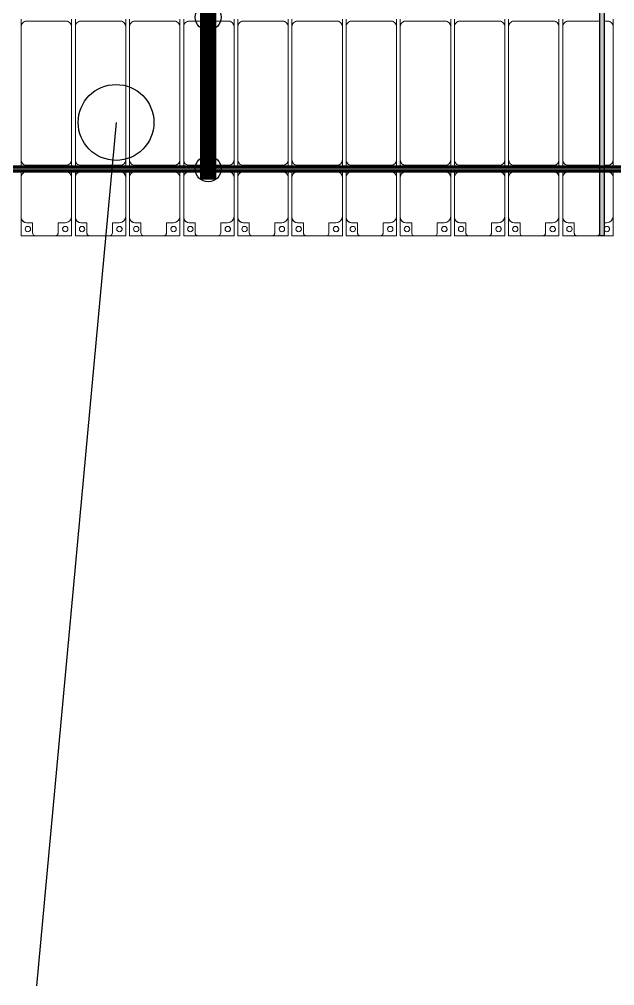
# Model space of a CAD drawing. Header units: millimetres. Extents: x -291190 to 146725, y 19759 to 185158.
# Drawn here: x 29077 to 34574, y 76874 to 85792 of the extents above; entities that cross this region are included whole.
import ezdxf

# ---------------------------------------------------------------- set-up
doc = ezdxf.new("R2010")
doc.units = ezdxf.units.MM
doc.layers.add('A-GENM', color=13, linetype='Continuous', lineweight=9)
doc.layers.add('S-BEAM', color=12, linetype='Continuous', lineweight=9)
for name, color, linetype in [('GC-BICH NEO', 6, 'Continuous'), ('GC-DAY NEO', 5, 'Continuous'), ('GC-HOP 40x60 GIA CUONG', 1, 'Continuous')]:
    doc.layers.add(name, color=color, linetype=linetype)

# ---------------------------------------------------------------- blocks, each defined once
blk = doc.blocks.new('Dải phao đi lại kèm đỡ invester - DẢI PHAO ĐI LẠI-65799-KHUNG KẾT CẤU BÈ PIN 4')
at = {"layer": 'A-GENM', "color": 7}
for p, q in [((30258.4, 1312.2), (30341.4, 1312.2)), ((30258.4, 1129.7), (30258.4, 1312.2)), ((30258.4, 1312.2), (30258.4, 1129.7)), ((30341.4, 1312.2), (30258.4, 1312.2)), ((30381.4, 1312.2), (30411.8, 1312.2)), ((30411.8, 1312.2), (30381.4, 1312.2)), ((30381.8, 1282.2), (30381.8, 1189.7)), ((30588.2, 1312.2), (30411.8, 1312.2)), ((30588.2, 1312.2), (30723.4, 1312.2)), ((30723.4, 1312.2), (30588.2, 1312.2)), ((30618.2, 1189.7), (30618.2, 1282.2)), ((30723.4, 1312.2), (30723.4, 1139.7)), ((30723.4, 1139.7), (30723.4, 1312.2)), ((30758.4, 1312.2), (30911.8, 1312.2)), ((30758.4, 1129.7), (30758.4, 1312.2)), ((30758.4, 1312.2), (30758.4, 1129.7)), ((30911.8, 1312.2), (30758.4, 1312.2)), ((30881.8, 1282.2), (30881.8, 1189.7)), ((31088.2, 1312.2), (30911.8, 1312.2)), ((31088.2, 1312.2), (31223.4, 1312.2)), ((31223.4, 1312.2), (31088.2, 1312.2)), ((31118.2, 1189.7), (31118.2, 1282.2)), ((31223.4, 1312.2), (31223.4, 1139.7)), ((31223.4, 1139.7), (31223.4, 1312.2)), ((31258.4, 1312.2), (31411.8, 1312.2)), ((31258.4, 1129.7), (31258.4, 1312.2)), ((31258.4, 1312.2), (31258.4, 1129.7)), ((31411.8, 1312.2), (31258.4, 1312.2)), ((31381.8, 1282.2), (31381.8, 1189.7)), ((31588.2, 1312.2), (31411.8, 1312.2)), ((31588.2, 1312.2), (31723.4, 1312.2)), ((31723.4, 1312.2), (31588.2, 1312.2)), ((31618.2, 1189.7), (31618.2, 1282.2)), ((31723.4, 1312.2), (31723.4, 1139.7)), ((31723.4, 1139.7), (31723.4, 1312.2)), ((31758.4, 1312.2), (31911.8, 1312.2)), ((31758.4, 1129.7), (31758.4, 1312.2)), ((31758.4, 1312.2), (31758.4, 1129.7)), ((31911.8, 1312.2), (31758.4, 1312.2)), ((31881.8, 1282.2), (31881.8, 1189.7)), ((32088.2, 1312.2), (31911.8, 1312.2)), ((32088.2, 1312.2), (32223.4, 1312.2)), ((32223.4, 1312.2), (32088.2, 1312.2)), ((32118.2, 1189.7), (32118.2, 1282.2)), ((32223.4, 1312.2), (32223.4, 1139.7)), ((32223.4, 1139.7), (32223.4, 1312.2)), ((32258.4, 1312.2), (32411.8, 1312.2)), ((32258.4, 1129.7), (32258.4, 1312.2)), ((32258.4, 1312.2), (32258.4, 1129.7)), ((32411.8, 1312.2), (32258.4, 1312.2)), ((32381.8, 1282.2), (32381.8, 1189.7)), ((32588.2, 1312.2), (32411.8, 1312.2)), ((32588.2, 1312.2), (32723.4, 1312.2)), ((32723.4, 1312.2), (32588.2, 1312.2)), ((32618.2, 1189.7), (32618.2, 1282.2)), ((32723.4, 1312.2), (32723.4, 1139.7)), ((32723.4, 1139.7), (32723.4, 1312.2)), ((32758.4, 1312.2), (32911.8, 1312.2)), ((32758.4, 1129.7), (32758.4, 1312.2)), ((32758.4, 1312.2), (32758.4, 1129.7)), ((32911.8, 1312.2), (32758.4, 1312.2)), ((32881.8, 1282.2), (32881.8, 1189.7)), ((33088.2, 1312.2), (32911.8, 1312.2)), ((33088.2, 1312.2), (33223.4, 1312.2)), ((33223.4, 1312.2), (33088.2, 1312.2)), ((33118.2, 1189.7), (33118.2, 1282.2)), ((33223.4, 1312.2), (33223.4, 1139.7)), ((33223.4, 1139.7), (33223.4, 1312.2)), ((33258.4, 1312.2), (33411.8, 1312.2)), ((33258.4, 1129.7), (33258.4, 1312.2)), ((33258.4, 1312.2), (33258.4, 1129.7)), ((33411.8, 1312.2), (33258.4, 1312.2)), ((33381.8, 1282.2), (33381.8, 1189.7)), ((33588.2, 1312.2), (33411.8, 1312.2)), ((33588.2, 1312.2), (33723.4, 1312.2)), ((33723.4, 1312.2), (33588.2, 1312.2)), ((33618.2, 1189.7), (33618.2, 1282.2)), ((33723.4, 1312.2), (33723.4, 1139.7)), ((33723.4, 1139.7), (33723.4, 1312.2)), ((33758.4, 1312.2), (33911.8, 1312.2)), ((33758.4, 1129.7), (33758.4, 1312.2)), ((33758.4, 1312.2), (33758.4, 1129.7)), ((33911.8, 1312.2), (33758.4, 1312.2)), ((33881.8, 1282.2), (33881.8, 1189.7)), ((34088.2, 1312.2), (33911.8, 1312.2)), ((34088.2, 1312.2), (34223.4, 1312.2)), ((34223.4, 1312.2), (34088.2, 1312.2)), ((34118.2, 1189.7), (34118.2, 1282.2)), ((34223.4, 1312.2), (34223.4, 1139.7)), ((34223.4, 1139.7), (34223.4, 1312.2)), ((34258.4, 1312.2), (34411.8, 1312.2)), ((34258.4, 1129.7), (34258.4, 1312.2)), ((34258.4, 1312.2), (34258.4, 1129.7)), ((34411.8, 1312.2), (34258.4, 1312.2)), ((34381.8, 1282.2), (34381.8, 1189.7)), ((34588.2, 1312.2), (34411.8, 1312.2)), ((34588.2, 1312.2), (34723.4, 1312.2)), ((34723.4, 1312.2), (34588.2, 1312.2)), ((34618.2, 1189.7), (34618.2, 1282.2)), ((34723.4, 1312.2), (34723.4, 1139.7)), ((34723.4, 1139.7), (34723.4, 1312.2)), ((34758.4, 1312.2), (34911.8, 1312.2)), ((34758.4, 1129.7), (34758.4, 1312.2)), ((34758.4, 1312.2), (34758.4, 1129.7)), ((34911.8, 1312.2), (34763.4, 1312.2)), ((34881.8, 1282.2), (34881.8, 1189.7)), ((35088.2, 1312.2), (34911.8, 1312.2)), ((35088.2, 1312.2), (35223.4, 1312.2)), ((35223.4, 1312.2), (35088.2, 1312.2)), ((35118.2, 1189.7), (35118.2, 1282.2)), ((35223.4, 1312.2), (35223.4, 1139.7)), ((35223.4, 1139.7), (35223.4, 1312.2)), ((35258.4, 1312.2), (35411.8, 1312.2)), ((35258.4, 1129.7), (35258.4, 1312.2)), ((35258.4, 1312.2), (35258.4, 1129.7)), ((35411.8, 1312.2), (35258.4, 1312.2)), ((35381.8, 1282.2), (35381.8, 1189.7)), ((35588.2, 1312.2), (35411.8, 1312.2)), ((35588.2, 1312.2), (35723.4, 1312.2)), ((35723.4, 1312.2), (35588.2, 1312.2)), ((35618.2, 1189.7), (35618.2, 1282.2)), ((35723.4, 1312.2), (35723.4, 1139.7)), ((35723.4, 1139.7), (35723.4, 1312.2)), ((30341.4, 1189.7), (30318.4, 1189.7)), ((30673.4, 1189.7), (30618.2, 1189.7)), ((30881.8, 1189.7), (30818.4, 1189.7)), ((31173.4, 1189.7), (31118.2, 1189.7)), ((31381.8, 1189.7), (31318.4, 1189.7)), ((31673.4, 1189.7), (31618.2, 1189.7)), ((31881.8, 1189.7), (31818.4, 1189.7)), ((32173.4, 1189.7), (32118.2, 1189.7)), ((32381.8, 1189.7), (32318.4, 1189.7)), ((32673.4, 1189.7), (32618.2, 1189.7)), ((32881.8, 1189.7), (32818.4, 1189.7)), ((33173.4, 1189.7), (33118.2, 1189.7)), ((33381.8, 1189.7), (33318.4, 1189.7)), ((33673.4, 1189.7), (33618.2, 1189.7)), ((33881.8, 1189.7), (33818.4, 1189.7)), ((34173.4, 1189.7), (34118.2, 1189.7)), ((34381.8, 1189.7), (34318.4, 1189.7)), ((34673.4, 1189.7), (34618.2, 1189.7)), ((34881.8, 1189.7), (34818.4, 1189.7)), ((35173.4, 1189.7), (35118.2, 1189.7)), ((35381.8, 1189.7), (35318.4, 1189.7)), ((35673.4, 1189.7), (35618.2, 1189.7)), ((30258.4, 1129.7), (30258.4, 769.7)), ((30723.4, 769.7), (30723.4, 1139.7)), ((30758.4, 1129.7), (30758.4, 769.7)), ((31223.4, 769.7), (31223.4, 1139.7)), ((31258.4, 1129.7), (31258.4, 769.7)), ((31723.4, 769.7), (31723.4, 1139.7)), ((31758.4, 1129.7), (31758.4, 769.7)), ((32223.4, 769.7), (32223.4, 1139.7)), ((32258.4, 1129.7), (32258.4, 769.7)), ((32723.4, 769.7), (32723.4, 1139.7)), ((32758.4, 1129.7), (32758.4, 769.7)), ((33223.4, 769.7), (33223.4, 1139.7)), ((33258.4, 1129.7), (33258.4, 769.7)), ((33723.4, 769.7), (33723.4, 1139.7)), ((33758.4, 1129.7), (33758.4, 769.7)), ((34223.4, 769.7), (34223.4, 1139.7)), ((34258.4, 1129.7), (34258.4, 769.7)), ((34723.4, 769.7), (34723.4, 1139.7)), ((34758.4, 1129.7), (34758.4, 769.7)), ((35223.4, 769.7), (35223.4, 1139.7)), ((35258.4, 1129.7), (35258.4, 769.7)), ((35723.4, 769.7), (35723.4, 1139.7)), ((30258.4, 712.9), (30258.4, 769.7)), ((30258.4, 712.9), (30258.4, 769.7)), ((30308.4, 719.7), (30341.4, 719.7)), ((30381.4, 719.7), (30673.4, 719.7)), ((30723.4, 769.7), (30723.4, 712.9)), ((30723.4, 769.7), (30723.4, 712.9)), ((30758.4, 712.9), (30758.4, 769.7)), ((30758.4, 712.9), (30758.4, 769.7)), ((30808.4, 719.7), (31173.4, 719.7)), ((31223.4, 769.7), (31223.4, 712.9)), ((31223.4, 769.7), (31223.4, 712.9)), ((31258.4, 712.9), (31258.4, 769.7)), ((31258.4, 712.9), (31258.4, 769.7)), ((31308.4, 719.7), (31673.4, 719.7)), ((31723.4, 769.7), (31723.4, 712.9)), ((31723.4, 769.7), (31723.4, 712.9)), ((31758.4, 712.9), (31758.4, 769.7)), ((31758.4, 712.9), (31758.4, 769.7)), ((31808.4, 719.7), (32173.4, 719.7)), ((32223.4, 769.7), (32223.4, 712.9)), ((32223.4, 769.7), (32223.4, 712.9)), ((32258.4, 712.9), (32258.4, 769.7)), ((32258.4, 712.9), (32258.4, 769.7)), ((32308.4, 719.7), (32673.4, 719.7)), ((32723.4, 769.7), (32723.4, 712.9)), ((32723.4, 769.7), (32723.4, 712.9)), ((32758.4, 712.9), (32758.4, 769.7)), ((32758.4, 712.9), (32758.4, 769.7)), ((32808.4, 719.7), (33173.4, 719.7)), ((33223.4, 769.7), (33223.4, 712.9)), ((33223.4, 769.7), (33223.4, 712.9)), ((33258.4, 712.9), (33258.4, 769.7)), ((33258.4, 712.9), (33258.4, 769.7)), ((33308.4, 719.7), (33673.4, 719.7)), ((33723.4, 769.7), (33723.4, 712.9)), ((33723.4, 769.7), (33723.4, 712.9)), ((33758.4, 712.9), (33758.4, 769.7)), ((33758.4, 712.9), (33758.4, 769.7)), ((33808.4, 719.7), (34173.4, 719.7)), ((34223.4, 769.7), (34223.4, 712.9)), ((34223.4, 769.7), (34223.4, 712.9)), ((34258.4, 712.9), (34258.4, 769.7)), ((34258.4, 712.9), (34258.4, 769.7)), ((34308.4, 719.7), (34673.4, 719.7)), ((34723.4, 769.7), (34723.4, 712.9)), ((34723.4, 769.7), (34723.4, 712.9)), ((34758.4, 712.9), (34758.4, 769.7)), ((34758.4, 712.9), (34758.4, 769.7)), ((34808.4, 719.7), (35173.4, 719.7)), ((35223.4, 769.7), (35223.4, 712.9)), ((35223.4, 769.7), (35223.4, 712.9)), ((35258.4, 712.9), (35258.4, 769.7)), ((35258.4, 712.9), (35258.4, 769.7)), ((35308.4, 719.7), (35673.4, 719.7)), ((35723.4, 769.7), (35723.4, 712.9)), ((35723.4, 769.7), (35723.4, 712.9)), ((30258.4, 610.3), (30258.4, 672.9)), ((30258.4, 610.3), (30258.4, 672.9)), ((30341.4, 660.3), (30308.4, 660.3)), ((30673.4, 660.3), (30381.4, 660.3)), ((30723.4, 672.9), (30723.4, 610.3)), ((30723.4, 672.9), (30723.4, 610.3)), ((30758.4, 610.3), (30758.4, 672.9)), ((30758.4, 610.3), (30758.4, 672.9)), ((31173.4, 660.3), (30808.4, 660.3)), ((31223.4, 672.9), (31223.4, 610.3)), ((31223.4, 672.9), (31223.4, 610.3)), ((31258.4, 610.3), (31258.4, 672.9)), ((31258.4, 610.3), (31258.4, 672.9)), ((31673.4, 660.3), (31308.4, 660.3)), ((31723.4, 672.9), (31723.4, 610.3)), ((31723.4, 672.9), (31723.4, 610.3)), ((31758.4, 610.3), (31758.4, 672.9)), ((31758.4, 610.3), (31758.4, 672.9)), ((32173.4, 660.3), (31808.4, 660.3)), ((32223.4, 672.9), (32223.4, 610.3)), ((32223.4, 672.9), (32223.4, 610.3)), ((32258.4, 610.3), (32258.4, 672.9)), ((32258.4, 610.3), (32258.4, 672.9)), ((32673.4, 660.3), (32308.4, 660.3)), ((32723.4, 672.9), (32723.4, 610.3)), ((32723.4, 672.9), (32723.4, 610.3)), ((32758.4, 610.3), (32758.4, 672.9)), ((32758.4, 610.3), (32758.4, 672.9)), ((33173.4, 660.3), (32808.4, 660.3)), ((33223.4, 672.9), (33223.4, 610.3)), ((33223.4, 672.9), (33223.4, 610.3)), ((33258.4, 610.3), (33258.4, 672.9)), ((33258.4, 610.3), (33258.4, 672.9)), ((33673.4, 660.3), (33308.4, 660.3)), ((33723.4, 672.9), (33723.4, 610.3)), ((33723.4, 672.9), (33723.4, 610.3)), ((33758.4, 610.3), (33758.4, 672.9)), ((33758.4, 610.3), (33758.4, 672.9)), ((34173.4, 660.3), (33808.4, 660.3)), ((34223.4, 672.9), (34223.4, 610.3)), ((34223.4, 672.9), (34223.4, 610.3)), ((34258.4, 610.3), (34258.4, 672.9)), ((34258.4, 610.3), (34258.4, 672.9)), ((34673.4, 660.3), (34308.4, 660.3)), ((34723.4, 672.9), (34723.4, 610.3)), ((34723.4, 672.9), (34723.4, 610.3)), ((34758.4, 610.3), (34758.4, 672.9)), ((34758.4, 610.3), (34758.4, 672.9)), ((35173.4, 660.3), (34808.4, 660.3)), ((35223.4, 672.9), (35223.4, 610.3)), ((35223.4, 672.9), (35223.4, 610.3)), ((35258.4, 610.3), (35258.4, 672.9)), ((35258.4, 610.3), (35258.4, 672.9)), ((35673.4, 660.3), (35308.4, 660.3)), ((35723.4, 672.9), (35723.4, 610.3)), ((35723.4, 672.9), (35723.4, 610.3)), ((30258.4, 610.3), (30258.4, -620.3)), ((30723.4, -620.3), (30723.4, 610.3)), ((30758.4, 610.3), (30758.4, -620.3)), ((31223.4, -620.3), (31223.4, 610.3)), ((31258.4, 610.3), (31258.4, -620.3)), ((31723.4, -620.3), (31723.4, 610.3)), ((31758.4, 610.3), (31758.4, -620.3)), ((32223.4, -620.3), (32223.4, 610.3)), ((32258.4, 610.3), (32258.4, -620.3)), ((32723.4, -620.3), (32723.4, 610.3)), ((32758.4, 610.3), (32758.4, -620.3)), ((33223.4, -620.3), (33223.4, 610.3)), ((33258.4, 610.3), (33258.4, -620.3)), ((33723.4, -620.3), (33723.4, 610.3)), ((33758.4, 610.3), (33758.4, -620.3)), ((34223.4, -620.3), (34223.4, 610.3)), ((34258.4, 610.3), (34258.4, -620.3)), ((34723.4, -620.3), (34723.4, 610.3)), ((34758.4, 610.3), (34758.4, -620.3)), ((35223.4, -620.3), (35223.4, 610.3)), ((35258.4, 610.3), (35258.4, -620.3)), ((35723.4, -620.3), (35723.4, 610.3)), ((30258.4, -687.1), (30258.4, -620.3)), ((30258.4, -687.1), (30258.4, -620.3)), ((30723.4, -620.3), (30723.4, -687.1)), ((30723.4, -620.3), (30723.4, -687.1)), ((30758.4, -687.1), (30758.4, -620.3)), ((30758.4, -687.1), (30758.4, -620.3)), ((31223.4, -620.3), (31223.4, -687.1)), ((31223.4, -620.3), (31223.4, -687.1)), ((31258.4, -687.1), (31258.4, -620.3)), ((31258.4, -687.1), (31258.4, -620.3)), ((31723.4, -620.3), (31723.4, -687.1)), ((31723.4, -620.3), (31723.4, -687.1)), ((31758.4, -687.1), (31758.4, -620.3)), ((31758.4, -687.1), (31758.4, -620.3)), ((32223.4, -620.3), (32223.4, -687.1)), ((32223.4, -620.3), (32223.4, -687.1)), ((32258.4, -687.1), (32258.4, -620.3)), ((32258.4, -687.1), (32258.4, -620.3)), ((32723.4, -620.3), (32723.4, -687.1)), ((32723.4, -620.3), (32723.4, -687.1)), ((32758.4, -687.1), (32758.4, -620.3)), ((32758.4, -687.1), (32758.4, -620.3)), ((33223.4, -620.3), (33223.4, -687.1)), ((33223.4, -620.3), (33223.4, -687.1)), ((33258.4, -687.1), (33258.4, -620.3)), ((33258.4, -687.1), (33258.4, -620.3)), ((33723.4, -620.3), (33723.4, -687.1)), ((33723.4, -620.3), (33723.4, -687.1)), ((33758.4, -687.1), (33758.4, -620.3)), ((33758.4, -687.1), (33758.4, -620.3)), ((34223.4, -620.3), (34223.4, -687.1)), ((34223.4, -620.3), (34223.4, -687.1)), ((34258.4, -687.1), (34258.4, -620.3)), ((34258.4, -687.1), (34258.4, -620.3)), ((34723.4, -620.3), (34723.4, -687.1)), ((34723.4, -620.3), (34723.4, -687.1)), ((34758.4, -687.1), (34758.4, -620.3)), ((34758.4, -687.1), (34758.4, -620.3)), ((35223.4, -620.3), (35223.4, -687.1)), ((35223.4, -620.3), (35223.4, -687.1)), ((35258.4, -687.1), (35258.4, -620.3)), ((35258.4, -687.1), (35258.4, -620.3)), ((35723.4, -620.3), (35723.4, -687.1)), ((35723.4, -620.3), (35723.4, -687.1)), ((30308.4, -670.3), (30341.4, -670.3)), ((30381.4, -670.3), (30673.4, -670.3)), ((30808.4, -670.3), (31173.4, -670.3)), ((31308.4, -670.3), (31673.4, -670.3)), ((31808.4, -670.3), (32173.4, -670.3)), ((32308.4, -670.3), (32673.4, -670.3)), ((32808.4, -670.3), (33173.4, -670.3)), ((33308.4, -670.3), (33673.4, -670.3)), ((33808.4, -670.3), (34173.4, -670.3)), ((34308.4, -670.3), (34673.4, -670.3)), ((34808.4, -670.3), (35173.4, -670.3)), ((35308.4, -670.3), (35673.4, -670.3))]:
    blk.add_line(p, q, dxfattribs=at)
for centre, radius, start, end in [((30316.8, 1248.6), 25, 90, 270), ((30316.8, 1248.6), 25, 90, 255), ((30316.8, 1248.6), 25, 15, 90), ((30316.8, 1248.6), 25, 15, 90), ((30411.8, 1282.2), 30, 90, 180), ((30411.8, 1282.2), 30, 105, 165), ((30411.8, 1282.2), 30, 135, 165), ((30411.8, 1282.2), 30, 135, 165), ((30411.8, 1282.2), 30, 105, 120), ((30411.8, 1282.2), 30, 105, 120), ((30588.2, 1282.2), 30, 360, 90), ((30588.2, 1282.2), 30, 60, 75), ((30588.2, 1282.2), 30, 15, 75), ((30588.2, 1282.2), 30, 60, 75), ((30588.2, 1282.2), 30, 15, 30), ((30588.2, 1282.2), 30, 15, 30), ((30661.8, 1248.6), 25, 90, 270), ((30661.8, 1248.6), 25, 90, 180), ((30661.8, 1248.6), 25, 270, 90), ((30661.8, 1248.6), 25, 270, 90), ((30816.8, 1248.6), 25, 90, 270), ((30816.8, 1248.6), 25, 90, 255), ((30816.8, 1248.6), 25, 270, 90), ((30816.8, 1248.6), 25, 0, 90), ((30911.8, 1282.2), 30, 90, 180), ((30911.8, 1282.2), 30, 105, 165), ((30911.8, 1282.2), 30, 135, 165), ((30911.8, 1282.2), 30, 135, 165), ((30911.8, 1282.2), 30, 105, 120), ((30911.8, 1282.2), 30, 105, 120), ((31088.2, 1282.2), 30, 360, 90), ((31088.2, 1282.2), 30, 60, 75), ((31088.2, 1282.2), 30, 15, 75), ((31088.2, 1282.2), 30, 60, 75), ((31088.2, 1282.2), 30, 15, 30), ((31088.2, 1282.2), 30, 15, 30), ((31161.8, 1248.6), 25, 90, 270), ((31161.8, 1248.6), 25, 90, 180), ((31161.8, 1248.6), 25, 270, 90), ((31161.8, 1248.6), 25, 270, 90), ((31316.8, 1248.6), 25, 90, 270), ((31316.8, 1248.6), 25, 90, 255), ((31316.8, 1248.6), 25, 270, 90), ((31316.8, 1248.6), 25, 0, 90), ((31411.8, 1282.2), 30, 90, 180), ((31411.8, 1282.2), 30, 105, 165), ((31411.8, 1282.2), 30, 135, 165), ((31411.8, 1282.2), 30, 135, 165), ((31411.8, 1282.2), 30, 105, 120), ((31411.8, 1282.2), 30, 105, 120), ((31588.2, 1282.2), 30, 360, 90), ((31588.2, 1282.2), 30, 60, 75), ((31588.2, 1282.2), 30, 15, 75), ((31588.2, 1282.2), 30, 60, 75), ((31588.2, 1282.2), 30, 15, 30), ((31588.2, 1282.2), 30, 15, 30), ((31661.8, 1248.6), 25, 90, 270), ((31661.8, 1248.6), 25, 90, 180), ((31661.8, 1248.6), 25, 270, 90), ((31661.8, 1248.6), 25, 270, 90), ((31816.8, 1248.6), 25, 90, 270), ((31816.8, 1248.6), 25, 90, 255), ((31816.8, 1248.6), 25, 270, 90), ((31816.8, 1248.6), 25, 0, 90), ((31911.8, 1282.2), 30, 90, 180), ((31911.8, 1282.2), 30, 105, 165), ((31911.8, 1282.2), 30, 135, 165), ((31911.8, 1282.2), 30, 135, 165), ((31911.8, 1282.2), 30, 105, 120), ((31911.8, 1282.2), 30, 105, 120), ((32088.2, 1282.2), 30, 360, 90), ((32088.2, 1282.2), 30, 60, 75), ((32088.2, 1282.2), 30, 15, 75), ((32088.2, 1282.2), 30, 60, 75), ((32088.2, 1282.2), 30, 15, 30), ((32088.2, 1282.2), 30, 15, 30), ((32161.8, 1248.6), 25, 90, 270), ((32161.8, 1248.6), 25, 90, 180), ((32161.8, 1248.6), 25, 270, 90), ((32161.8, 1248.6), 25, 270, 90), ((32316.8, 1248.6), 25, 90, 270), ((32316.8, 1248.6), 25, 90, 255), ((32316.8, 1248.6), 25, 270, 90), ((32316.8, 1248.6), 25, 0, 90), ((32411.8, 1282.2), 30, 90, 180), ((32411.8, 1282.2), 30, 105, 165), ((32411.8, 1282.2), 30, 135, 165), ((32411.8, 1282.2), 30, 135, 165), ((32411.8, 1282.2), 30, 105, 120), ((32411.8, 1282.2), 30, 105, 120), ((32588.2, 1282.2), 30, 360, 90), ((32588.2, 1282.2), 30, 60, 75), ((32588.2, 1282.2), 30, 15, 75), ((32588.2, 1282.2), 30, 60, 75), ((32588.2, 1282.2), 30, 15, 30), ((32588.2, 1282.2), 30, 15, 30), ((32661.8, 1248.6), 25, 90, 270), ((32661.8, 1248.6), 25, 90, 180), ((32661.8, 1248.6), 25, 270, 90), ((32661.8, 1248.6), 25, 270, 90), ((32816.8, 1248.6), 25, 90, 270), ((32816.8, 1248.6), 25, 90, 255), ((32816.8, 1248.6), 25, 270, 90), ((32816.8, 1248.6), 25, 0, 90), ((32911.8, 1282.2), 30, 90, 180), ((32911.8, 1282.2), 30, 105, 165), ((32911.8, 1282.2), 30, 135, 165), ((32911.8, 1282.2), 30, 135, 165), ((32911.8, 1282.2), 30, 105, 120), ((32911.8, 1282.2), 30, 105, 120), ((33088.2, 1282.2), 30, 360, 90), ((33088.2, 1282.2), 30, 60, 75), ((33088.2, 1282.2), 30, 15, 75), ((33088.2, 1282.2), 30, 60, 75), ((33088.2, 1282.2), 30, 15, 30), ((33088.2, 1282.2), 30, 15, 30), ((33161.8, 1248.6), 25, 90, 270), ((33161.8, 1248.6), 25, 90, 180), ((33161.8, 1248.6), 25, 270, 90), ((33161.8, 1248.6), 25, 270, 90), ((33316.8, 1248.6), 25, 90, 270), ((33316.8, 1248.6), 25, 90, 255), ((33316.8, 1248.6), 25, 270, 90), ((33316.8, 1248.6), 25, 0, 90), ((33411.8, 1282.2), 30, 90, 180), ((33411.8, 1282.2), 30, 105, 165), ((33411.8, 1282.2), 30, 135, 165), ((33411.8, 1282.2), 30, 135, 165), ((33411.8, 1282.2), 30, 105, 120), ((33411.8, 1282.2), 30, 105, 120), ((33588.2, 1282.2), 30, 360, 90), ((33588.2, 1282.2), 30, 60, 75), ((33588.2, 1282.2), 30, 15, 75), ((33588.2, 1282.2), 30, 60, 75), ((33588.2, 1282.2), 30, 15, 30), ((33588.2, 1282.2), 30, 15, 30), ((33661.8, 1248.6), 25, 90, 270), ((33661.8, 1248.6), 25, 90, 180), ((33661.8, 1248.6), 25, 270, 90), ((33661.8, 1248.6), 25, 270, 90), ((33816.8, 1248.6), 25, 90, 270), ((33816.8, 1248.6), 25, 90, 255), ((33816.8, 1248.6), 25, 270, 90), ((33816.8, 1248.6), 25, 0, 90), ((33911.8, 1282.2), 30, 90, 180), ((33911.8, 1282.2), 30, 105, 165), ((33911.8, 1282.2), 30, 135, 165), ((33911.8, 1282.2), 30, 135, 165), ((33911.8, 1282.2), 30, 105, 120), ((33911.8, 1282.2), 30, 105, 120), ((34088.2, 1282.2), 30, 360, 90), ((34088.2, 1282.2), 30, 60, 75), ((34088.2, 1282.2), 30, 15, 75), ((34088.2, 1282.2), 30, 60, 75), ((34088.2, 1282.2), 30, 15, 30), ((34088.2, 1282.2), 30, 15, 30), ((34161.8, 1248.6), 25, 90, 270), ((34161.8, 1248.6), 25, 90, 180), ((34161.8, 1248.6), 25, 270, 90), ((34161.8, 1248.6), 25, 270, 90), ((34316.8, 1248.6), 25, 90, 270), ((34316.8, 1248.6), 25, 90, 255), ((34316.8, 1248.6), 25, 270, 90), ((34316.8, 1248.6), 25, 0, 90), ((34411.8, 1282.2), 30, 90, 180), ((34411.8, 1282.2), 30, 105, 165), ((34411.8, 1282.2), 30, 135, 165), ((34411.8, 1282.2), 30, 135, 165), ((34411.8, 1282.2), 30, 105, 120), ((34411.8, 1282.2), 30, 105, 120), ((34588.2, 1282.2), 30, 360, 90), ((34588.2, 1282.2), 30, 60, 75), ((34588.2, 1282.2), 30, 15, 75), ((34588.2, 1282.2), 30, 60, 75), ((34588.2, 1282.2), 30, 15, 30), ((34588.2, 1282.2), 30, 15, 30), ((34661.8, 1248.6), 25, 90, 270), ((34661.8, 1248.6), 25, 90, 180), ((34661.8, 1248.6), 25, 270, 90), ((34661.8, 1248.6), 25, 270, 90), ((34816.8, 1248.6), 25, 90, 270), ((34816.8, 1248.6), 25, 90, 255), ((34816.8, 1248.6), 25, 270, 90), ((34816.8, 1248.6), 25, 0, 90), ((34911.8, 1282.2), 30, 90, 180), ((34911.8, 1282.2), 30, 105, 165), ((34911.8, 1282.2), 30, 135, 165), ((34911.8, 1282.2), 30, 135, 165), ((34911.8, 1282.2), 30, 105, 120), ((34911.8, 1282.2), 30, 105, 120), ((35088.2, 1282.2), 30, 360, 90), ((35088.2, 1282.2), 30, 60, 75), ((35088.2, 1282.2), 30, 15, 75), ((35088.2, 1282.2), 30, 60, 75), ((35088.2, 1282.2), 30, 15, 30), ((35088.2, 1282.2), 30, 15, 30), ((35161.8, 1248.6), 25, 90, 270), ((35161.8, 1248.6), 25, 90, 180), ((35161.8, 1248.6), 25, 270, 90), ((35161.8, 1248.6), 25, 270, 90), ((35316.8, 1248.6), 25, 90, 270), ((35316.8, 1248.6), 25, 90, 255), ((35316.8, 1248.6), 25, 270, 90), ((35316.8, 1248.6), 25, 0, 90), ((35411.8, 1282.2), 30, 90, 180), ((35411.8, 1282.2), 30, 105, 165), ((35411.8, 1282.2), 30, 135, 165), ((35411.8, 1282.2), 30, 135, 165), ((35411.8, 1282.2), 30, 105, 120), ((35411.8, 1282.2), 30, 105, 120), ((35588.2, 1282.2), 30, 360, 90), ((35588.2, 1282.2), 30, 60, 75), ((35588.2, 1282.2), 30, 15, 75), ((35588.2, 1282.2), 30, 60, 75), ((35588.2, 1282.2), 30, 15, 30), ((35588.2, 1282.2), 30, 15, 30), ((35661.8, 1248.6), 25, 90, 270), ((35661.8, 1248.6), 25, 90, 180), ((35661.8, 1248.6), 25, 270, 90), ((35661.8, 1248.6), 25, 270, 90), ((30318.4, 1129.7), 60, 90, 180), ((30318.4, 1129.7), 60, 90, 150), ((30318.4, 1129.7), 60, 135, 150), ((30318.4, 1129.7), 60, 135, 150), ((30316.8, 1248.6), 25, 270, 345), ((30316.8, 1248.6), 25, 270, 285), ((30316.8, 1248.6), 25, 300, 345), ((30661.8, 1248.6), 25, 195, 255), ((30673.4, 1139.7), 50, 0, 90), ((30673.4, 1139.7), 50, 45, 90), ((30673.4, 1139.7), 50, 15, 90), ((30673.4, 1139.7), 50, 45, 90), ((30818.4, 1129.7), 60, 90, 180), ((30818.4, 1129.7), 60, 90, 150), ((30818.4, 1129.7), 60, 135, 150), ((30818.4, 1129.7), 60, 135, 150), ((30816.8, 1248.6), 25, 270, 285), ((30816.8, 1248.6), 25, 300, 345), ((31161.8, 1248.6), 25, 195, 255), ((31173.4, 1139.7), 50, 0, 90), ((31173.4, 1139.7), 50, 45, 90), ((31173.4, 1139.7), 50, 15, 90), ((31173.4, 1139.7), 50, 45, 90), ((31318.4, 1129.7), 60, 90, 180), ((31318.4, 1129.7), 60, 90, 150), ((31318.4, 1129.7), 60, 135, 150), ((31318.4, 1129.7), 60, 135, 150), ((31316.8, 1248.6), 25, 270, 285), ((31316.8, 1248.6), 25, 300, 345), ((31661.8, 1248.6), 25, 195, 255), ((31673.4, 1139.7), 50, 0, 90), ((31673.4, 1139.7), 50, 45, 90), ((31673.4, 1139.7), 50, 15, 90), ((31673.4, 1139.7), 50, 45, 90), ((31818.4, 1129.7), 60, 90, 180), ((31818.4, 1129.7), 60, 90, 150), ((31818.4, 1129.7), 60, 135, 150), ((31818.4, 1129.7), 60, 135, 150), ((31816.8, 1248.6), 25, 270, 285), ((31816.8, 1248.6), 25, 300, 345), ((32161.8, 1248.6), 25, 195, 255), ((32173.4, 1139.7), 50, 0, 90), ((32173.4, 1139.7), 50, 45, 90), ((32173.4, 1139.7), 50, 15, 90), ((32173.4, 1139.7), 50, 45, 90), ((32318.4, 1129.7), 60, 90, 180), ((32318.4, 1129.7), 60, 90, 150), ((32318.4, 1129.7), 60, 135, 150), ((32318.4, 1129.7), 60, 135, 150), ((32316.8, 1248.6), 25, 270, 285), ((32316.8, 1248.6), 25, 300, 345), ((32661.8, 1248.6), 25, 195, 255), ((32673.4, 1139.7), 50, 0, 90), ((32673.4, 1139.7), 50, 45, 90), ((32673.4, 1139.7), 50, 15, 90), ((32673.4, 1139.7), 50, 45, 90), ((32818.4, 1129.7), 60, 90, 180), ((32818.4, 1129.7), 60, 90, 150), ((32818.4, 1129.7), 60, 135, 150), ((32818.4, 1129.7), 60, 135, 150), ((32816.8, 1248.6), 25, 270, 285), ((32816.8, 1248.6), 25, 300, 345), ((33161.8, 1248.6), 25, 195, 255), ((33173.4, 1139.7), 50, 0, 90), ((33173.4, 1139.7), 50, 45, 90), ((33173.4, 1139.7), 50, 15, 90), ((33173.4, 1139.7), 50, 45, 90), ((33318.4, 1129.7), 60, 90, 180), ((33318.4, 1129.7), 60, 90, 150), ((33318.4, 1129.7), 60, 135, 150), ((33318.4, 1129.7), 60, 135, 150), ((33316.8, 1248.6), 25, 270, 285), ((33316.8, 1248.6), 25, 300, 345), ((33661.8, 1248.6), 25, 195, 255), ((33673.4, 1139.7), 50, 0, 90), ((33673.4, 1139.7), 50, 45, 90), ((33673.4, 1139.7), 50, 15, 90), ((33673.4, 1139.7), 50, 45, 90), ((33818.4, 1129.7), 60, 90, 180), ((33818.4, 1129.7), 60, 90, 150), ((33818.4, 1129.7), 60, 135, 150), ((33818.4, 1129.7), 60, 135, 150), ((33816.8, 1248.6), 25, 270, 285), ((33816.8, 1248.6), 25, 300, 345), ((34161.8, 1248.6), 25, 195, 255), ((34173.4, 1139.7), 50, 0, 90), ((34173.4, 1139.7), 50, 45, 90), ((34173.4, 1139.7), 50, 15, 90), ((34173.4, 1139.7), 50, 45, 90), ((34318.4, 1129.7), 60, 90, 180), ((34318.4, 1129.7), 60, 90, 150), ((34318.4, 1129.7), 60, 135, 150), ((34318.4, 1129.7), 60, 135, 150), ((34316.8, 1248.6), 25, 270, 285), ((34316.8, 1248.6), 25, 300, 345), ((34661.8, 1248.6), 25, 195, 255), ((34673.4, 1139.7), 50, 0, 90), ((34673.4, 1139.7), 50, 45, 90), ((34673.4, 1139.7), 50, 15, 90), ((34673.4, 1139.7), 50, 45, 90), ((34818.4, 1129.7), 60, 90, 180), ((34818.4, 1129.7), 60, 90, 150), ((34818.4, 1129.7), 60, 135, 150), ((34818.4, 1129.7), 60, 135, 150), ((34816.8, 1248.6), 25, 270, 285), ((34816.8, 1248.6), 25, 300, 345), ((35161.8, 1248.6), 25, 195, 255), ((35173.4, 1139.7), 50, 0, 90), ((35173.4, 1139.7), 50, 45, 90), ((35173.4, 1139.7), 50, 15, 90), ((35173.4, 1139.7), 50, 45, 90), ((35318.4, 1129.7), 60, 90, 180), ((35318.4, 1129.7), 60, 90, 150), ((35318.4, 1129.7), 60, 135, 150), ((35318.4, 1129.7), 60, 135, 150), ((35316.8, 1248.6), 25, 270, 285), ((35316.8, 1248.6), 25, 300, 345), ((35661.8, 1248.6), 25, 195, 255), ((35673.4, 1139.7), 50, 0, 90), ((35673.4, 1139.7), 50, 45, 90), ((35673.4, 1139.7), 50, 15, 90), ((35673.4, 1139.7), 50, 45, 90), ((30308.4, 769.7), 50, 180, 270), ((30308.4, 769.7), 50, 195, 270), ((30673.4, 769.7), 50, 270, 0), ((30673.4, 769.7), 50, 270, 345), ((30808.4, 769.7), 50, 180, 270), ((30808.4, 769.7), 50, 195, 270), ((31173.4, 769.7), 50, 270, 0), ((31173.4, 769.7), 50, 270, 345), ((31308.4, 769.7), 50, 180, 270), ((31308.4, 769.7), 50, 195, 270), ((31673.4, 769.7), 50, 270, 0), ((31673.4, 769.7), 50, 270, 345), ((31808.4, 769.7), 50, 180, 270), ((31808.4, 769.7), 50, 195, 270), ((32173.4, 769.7), 50, 270, 0), ((32173.4, 769.7), 50, 270, 345), ((32308.4, 769.7), 50, 180, 270), ((32308.4, 769.7), 50, 195, 270), ((32673.4, 769.7), 50, 270, 0), ((32673.4, 769.7), 50, 270, 345), ((32808.4, 769.7), 50, 180, 270), ((32808.4, 769.7), 50, 195, 270), ((33173.4, 769.7), 50, 270, 0), ((33173.4, 769.7), 50, 270, 345), ((33308.4, 769.7), 50, 180, 270), ((33308.4, 769.7), 50, 195, 270), ((33673.4, 769.7), 50, 270, 0), ((33673.4, 769.7), 50, 270, 345), ((33808.4, 769.7), 50, 180, 270), ((33808.4, 769.7), 50, 195, 270), ((34173.4, 769.7), 50, 270, 0), ((34173.4, 769.7), 50, 270, 345), ((34308.4, 769.7), 50, 180, 270), ((34308.4, 769.7), 50, 195, 270), ((34673.4, 769.7), 50, 270, 0), ((34673.4, 769.7), 50, 270, 345), ((34808.4, 769.7), 50, 180, 270), ((34808.4, 769.7), 50, 204.87673, 270), ((35173.4, 769.7), 50, 270, 0), ((35173.4, 769.7), 50, 270, 345), ((35308.4, 769.7), 50, 180, 270), ((35308.4, 769.7), 50, 195, 270), ((35673.4, 769.7), 50, 270, 0), ((35673.4, 769.7), 50, 270, 345), ((30308.4, 610.3), 50, 90, 180), ((30308.4, 610.3), 50, 150, 180), ((30308.4, 610.3), 50, 105, 120), ((30673.4, 610.3), 50, 360, 90), ((30673.4, 610.3), 50, 60, 90), ((30673.4, 610.3), 50, 15, 30), ((30808.4, 610.3), 50, 90, 180), ((30808.4, 610.3), 50, 150, 180), ((30808.4, 610.3), 50, 105, 120), ((31173.4, 610.3), 50, 360, 90), ((31173.4, 610.3), 50, 60, 90), ((31173.4, 610.3), 50, 15, 30), ((31308.4, 610.3), 50, 90, 180), ((31308.4, 610.3), 50, 150, 180), ((31308.4, 610.3), 50, 105, 120), ((31673.4, 610.3), 50, 360, 90), ((31673.4, 610.3), 50, 60, 90), ((31673.4, 610.3), 50, 15, 30), ((31808.4, 610.3), 50, 90, 180), ((31808.4, 610.3), 50, 150, 180), ((31808.4, 610.3), 50, 105, 120), ((32173.4, 610.3), 50, 360, 90), ((32173.4, 610.3), 50, 60, 90), ((32173.4, 610.3), 50, 15, 30), ((32308.4, 610.3), 50, 90, 180), ((32308.4, 610.3), 50, 150, 180), ((32308.4, 610.3), 50, 105, 120), ((32673.4, 610.3), 50, 360, 90), ((32673.4, 610.3), 50, 60, 90), ((32673.4, 610.3), 50, 15, 30), ((32808.4, 610.3), 50, 90, 180), ((32808.4, 610.3), 50, 150, 180), ((32808.4, 610.3), 50, 105, 120), ((33173.4, 610.3), 50, 360, 90), ((33173.4, 610.3), 50, 60, 90), ((33173.4, 610.3), 50, 15, 30), ((33308.4, 610.3), 50, 90, 180), ((33308.4, 610.3), 50, 150, 180), ((33308.4, 610.3), 50, 105, 120), ((33673.4, 610.3), 50, 360, 90), ((33673.4, 610.3), 50, 60, 90), ((33673.4, 610.3), 50, 15, 30), ((33808.4, 610.3), 50, 90, 180), ((33808.4, 610.3), 50, 150, 180), ((33808.4, 610.3), 50, 105, 120), ((34173.4, 610.3), 50, 360, 90), ((34173.4, 610.3), 50, 60, 90), ((34173.4, 610.3), 50, 15, 30), ((34308.4, 610.3), 50, 90, 180), ((34308.4, 610.3), 50, 150, 180), ((34308.4, 610.3), 50, 105, 120), ((34673.4, 610.3), 50, 360, 90), ((34673.4, 610.3), 50, 60, 90), ((34673.4, 610.3), 50, 15, 30), ((34808.4, 610.3), 50, 90, 180), ((34808.4, 610.3), 50, 105, 120), ((35173.4, 610.3), 50, 360, 90), ((35173.4, 610.3), 50, 60, 90), ((35173.4, 610.3), 50, 15, 30), ((35308.4, 610.3), 50, 90, 180), ((35308.4, 610.3), 50, 150, 180), ((35308.4, 610.3), 50, 105, 120), ((35673.4, 610.3), 50, 360, 90), ((35673.4, 610.3), 50, 60, 90), ((35673.4, 610.3), 50, 15, 30), ((34808.4, 610.3), 50, 165, 180), ((30308.4, -620.3), 50, 180, 270), ((30673.4, -620.3), 50, 270, 0), ((30673.4, -620.3), 50, 330, 0), ((30808.4, -620.3), 50, 180, 270), ((31173.4, -620.3), 50, 270, 0), ((31173.4, -620.3), 50, 330, 0), ((31308.4, -620.3), 50, 180, 270), ((31673.4, -620.3), 50, 270, 0), ((31673.4, -620.3), 50, 330, 0), ((31808.4, -620.3), 50, 180, 270), ((32173.4, -620.3), 50, 270, 0), ((32173.4, -620.3), 50, 330, 0), ((32308.4, -620.3), 50, 180, 270), ((32673.4, -620.3), 50, 270, 0), ((32673.4, -620.3), 50, 330, 0), ((32808.4, -620.3), 50, 180, 270), ((33173.4, -620.3), 50, 270, 0), ((33173.4, -620.3), 50, 330, 0), ((33308.4, -620.3), 50, 180, 270), ((33673.4, -620.3), 50, 270, 0), ((33673.4, -620.3), 50, 330, 0), ((33808.4, -620.3), 50, 180, 270), ((34173.4, -620.3), 50, 270, 0), ((34173.4, -620.3), 50, 330, 0), ((34308.4, -620.3), 50, 180, 270), ((34673.4, -620.3), 50, 270, 0), ((34673.4, -620.3), 50, 330, 0), ((34808.4, -620.3), 50, 180, 270), ((35173.4, -620.3), 50, 270, 0), ((35173.4, -620.3), 50, 330, 0), ((35308.4, -620.3), 50, 180, 270), ((35673.4, -620.3), 50, 270, 0), ((35673.4, -620.3), 50, 330, 0), ((30308.4, -620.3), 50, 195, 210), ((30308.4, -620.3), 50, 240, 270), ((30673.4, -620.3), 50, 270, 300), ((30808.4, -620.3), 50, 195, 210), ((30808.4, -620.3), 50, 240, 270), ((31173.4, -620.3), 50, 270, 300), ((31308.4, -620.3), 50, 195, 210), ((31308.4, -620.3), 50, 240, 270), ((31673.4, -620.3), 50, 270, 300), ((31808.4, -620.3), 50, 195, 210), ((31808.4, -620.3), 50, 240, 270), ((32173.4, -620.3), 50, 270, 300), ((32308.4, -620.3), 50, 195, 210), ((32308.4, -620.3), 50, 240, 270), ((32673.4, -620.3), 50, 270, 300), ((32808.4, -620.3), 50, 195, 210), ((32808.4, -620.3), 50, 240, 270), ((33173.4, -620.3), 50, 270, 300), ((33308.4, -620.3), 50, 195, 210), ((33308.4, -620.3), 50, 240, 270), ((33673.4, -620.3), 50, 270, 300), ((33808.4, -620.3), 50, 195, 210), ((33808.4, -620.3), 50, 240, 270), ((34173.4, -620.3), 50, 270, 300), ((34308.4, -620.3), 50, 195, 210), ((34308.4, -620.3), 50, 240, 270), ((34673.4, -620.3), 50, 270, 300), ((34808.4, -620.3), 50, 240, 270), ((35173.4, -620.3), 50, 270, 300), ((35308.4, -620.3), 50, 195, 210), ((35308.4, -620.3), 50, 240, 270), ((35673.4, -620.3), 50, 270, 300)]:
    blk.add_arc(centre, radius, start, end, dxfattribs=at)
blk = doc.blocks.new('Dầm C52 - Dầm C52-V25-KHUNG KẾT CẤU BÈ PIN 4')
at = {"layer": 'S-BEAM', "lineweight": 140}
blk.add_hatch(color=1, dxfattribs=at).paths.add_polyline_path([(-173700.3, 20), (-174539.9, 20), (-174539.9, -20), (174539.9, -20), (174539.9, 20), (-172791.8, 20)])
at = {"layer": 'S-BEAM', "color": 1, "lineweight": 140}
for p, q in [((-174539.9, 20), (174539.9, 20)), ((174539.9, -20), (-174539.9, -20))]:
    blk.add_line(p, q, dxfattribs=at)
blk = doc.blocks.new('Dầm C52 - Hộp 40x60-62701-KHUNG KẾT CẤU BÈ PIN 4')
at = {"layer": 'S-BEAM', "lineweight": 25}
blk.add_hatch(color=4, dxfattribs=at).paths.add_polyline_path([(-47191.3, -20), (47191.3, -20), (47191.3, 20), (-47191.3, 20)])
at = {"layer": 'S-BEAM', "color": 4, "lineweight": 25}
for p, q in [((-47191.3, -20), (-47191.3, 20)), ((-47191.3, 20), (47191.3, 20)), ((47191.3, -20), (-47191.3, -20))]:
    blk.add_line(p, q, dxfattribs=at)

msp = doc.modelspace()

# ---------------------------------------------------------------- linework, layer by layer
at = {"layer": 'GC-BICH NEO'}
msp.add_circle((29969.9, 84840.2), 350, dxfattribs=at)
at = {"layer": 'GC-DAY NEO'}
msp.add_line((29969.9, 84840.2), (29236.1, 76873.9), dxfattribs=at)
at = {"layer": 'GC-HOP 40x60 GIA CUONG', "const_width": 150}
msp.add_lwpolyline([(30820.3, 84311.7), (30820.3, 99311.7)], dxfattribs=at)
at = {"layer": 'GC-HOP 40x60 GIA CUONG'}
for centre in [(30820.3, 85811.7), (30820.3, 84411.7)]:
    msp.add_circle(centre, 120, dxfattribs=at)

# ---------------------------------------------------------------- block references
at = {"layer": 'A-GENM', "color": 7, "rotation": 180}
msp.add_blockref('Dải phao đi lại kèm đỡ invester - DẢI PHAO ĐI LẠI-65799-KHUNG KẾT CẤU BÈ PIN 4', (64817.6, 85104.6), dxfattribs=at)
at = {"layer": 'S-BEAM', "color": 4, "lineweight": 25, "rotation": 89.99999999999977}
msp.add_blockref('Dầm C52 - Hộp 40x60-62701-KHUNG KẾT CẤU BÈ PIN 4', (34456.2, 130983.7), dxfattribs=at)
at = {"layer": 'S-BEAM', "color": 1, "lineweight": 140, "rotation": 180}
msp.add_blockref('Dầm C52 - Dầm C52-V25-KHUNG KẾT CẤU BÈ PIN 4', (-109123.8, 84411.7), dxfattribs=at)

doc.saveas('drawing.dxf')
